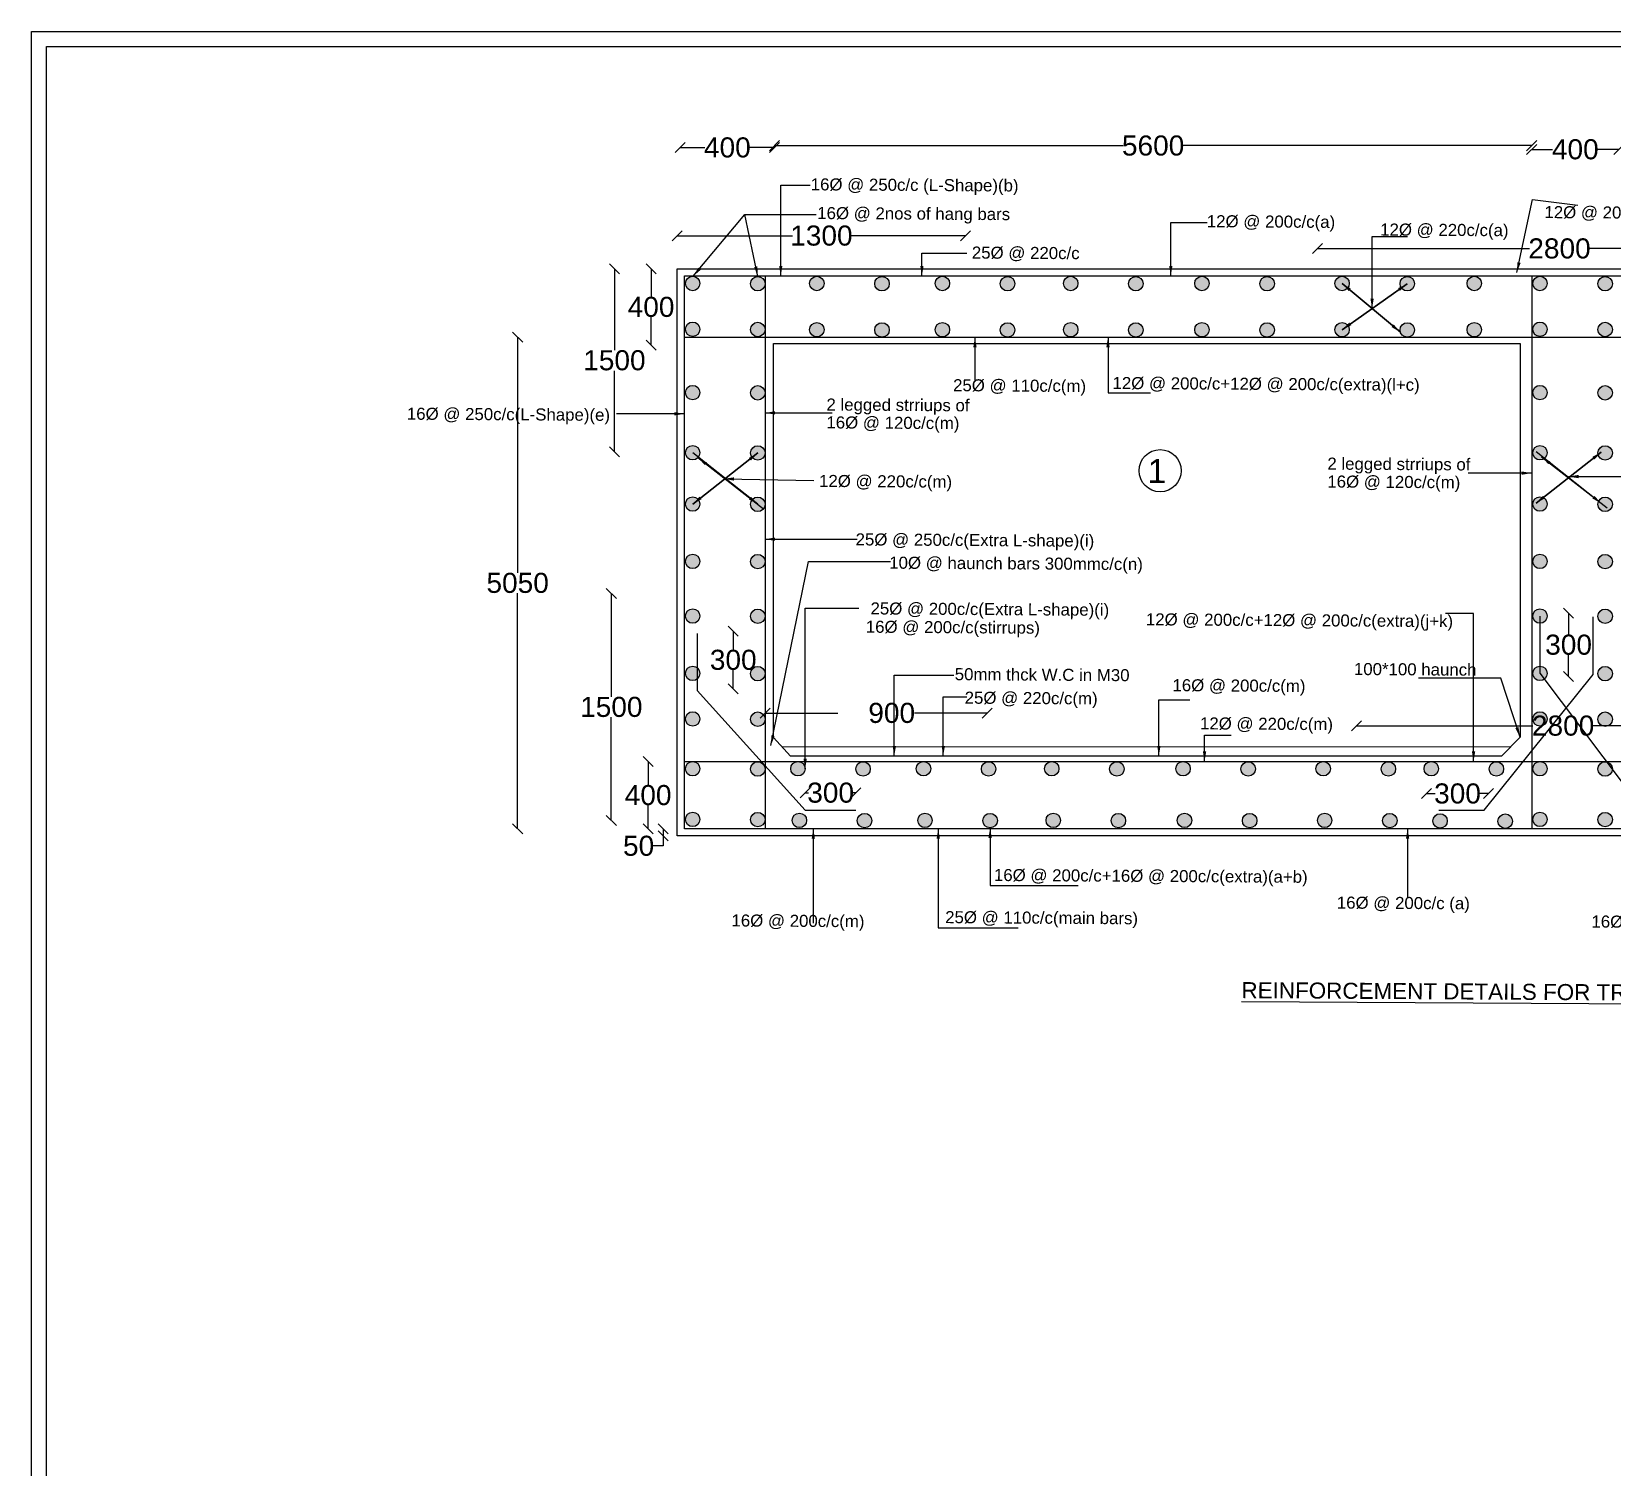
# Model space of a CAD drawing. Header units: millimetres. Extents: x 5124 to 3035737, y 2311 to 46090201.
# Drawn here: x 2999122 to 3010935, y 46079469 to 46090201 of the extents above; entities that cross this region are included whole.
import ezdxf

# ---------------------------------------------------------------- set-up
doc = ezdxf.new("R2010")
doc.units = ezdxf.units.MM
doc.header["$MEASUREMENT"] = 0
doc.layers.add('DIMENSION', color=7, linetype='Continuous')
doc.layers.add('DRAWING', color=7, linetype='Continuous')
doc.styles.get("Standard").update_dxf_attribs({"font": 'arial.ttf'})
doc.dimstyles.get("Standard").update_dxf_attribs({"dimtxt": 150, "dimasz": 75, "dimexe": 0.18, "dimexo": 0.0625, "dimgap": 0.09, "dimtad": 0, "dimtih": 1, "dimtoh": 1, "dimdec": 0, "dimzin": 0, "dimdsep": 46, "dimtxsty": 'Standard', "dimblk": 'OBLIQUE', "dimcen": 0.09, "dimse1": 1, "dimse2": 1, "dimadec": 0, "dimazin": 0, "dimtfac": 1, "dimtdec": 0, "dimtofl": 0, "dimtmove": 0, "dimatfit": 3, "dimfxl": 1, "dimtolj": 1, "dimtzin": 0, "dimarcsym": 0})

# ---------------------------------------------------------------- blocks, each defined once
blk = doc.blocks.new('_Oblique')
at = {"color": 0, "linetype": 'ByBlock', "lineweight": -2}
blk.add_line((-0.5, -0.5), (0.5, 0.5), dxfattribs=at)
blk = doc.blocks.new('*D15')
at = {"layer": 'Defpoints', "color": 0, "transparency": 16777216}
for p in [(3004000, 46084243), (3003841, 46084190), (3004000, 46084190)]:
    blk.add_point(p, dxfattribs=at)
at = {"layer": 'DIMENSION', "color": 0, "lineweight": -2, "transparency": 16777216}
for p, q in [((3003841, 46084243), (3003841, 46084190)), ((3003841, 46084115), (3003766, 46084115)), ((3003841, 46084190), (3003841, 46084115))]:
    blk.add_line(p, q, dxfattribs=at)
at = {"layer": 'DIMENSION', "color": 0, "lineweight": -2, "transparency": 16777216, "xscale": 75, "yscale": 75, "zscale": 75}
for p, rotation in [((3003841, 46084243), 90), ((3003841, 46084190), 270)]:
    blk.add_blockref('_Oblique', p, dxfattribs=dict(at, rotation=rotation))
at = {"layer": 'DIMENSION', "color": 0, "transparency": 16777216, "insert": (3003658, 46084115), "char_height": 150, "attachment_point": 5}
blk.add_mtext('\\A1;50', dxfattribs=at)
blk = doc.blocks.new('*D16')
at = {"layer": 'Defpoints', "color": 0, "transparency": 16777216}
for p in [(3003729, 46084746), (3004000, 46084746), (3004000, 46084243)]:
    blk.add_point(p, dxfattribs=at)
at = {"layer": 'DIMENSION', "color": 0, "lineweight": -2, "transparency": 16777216}
for p, q in [((3003729, 46084746), (3003729, 46084571)), ((3003729, 46084243), (3003729, 46084418))]:
    blk.add_line(p, q, dxfattribs=at)
at = {"layer": 'DIMENSION', "color": 0, "lineweight": -2, "transparency": 16777216, "xscale": 75, "yscale": 75, "zscale": 75}
for p, rotation in [((3003729, 46084746), 90), ((3003729, 46084243), 270)]:
    blk.add_blockref('_Oblique', p, dxfattribs=dict(at, rotation=rotation))
at = {"layer": 'DIMENSION', "color": 0, "transparency": 16777216, "insert": (3003729, 46084494), "char_height": 150, "attachment_point": 5}
blk.add_mtext('\\A1;400', dxfattribs=at)
blk = doc.blocks.new('*D17')
at = {"layer": 'Defpoints', "color": 0, "transparency": 16777216}
for p in [(3003454, 46086001), (3003478, 46086001), (3003464, 46084305)]:
    blk.add_point(p, dxfattribs=at)
at = {"layer": 'DIMENSION', "color": 0, "lineweight": -2, "transparency": 16777216}
for p, q in [((3003454, 46086001), (3003454, 46085230)), ((3003454, 46084305), (3003454, 46085076))]:
    blk.add_line(p, q, dxfattribs=at)
at = {"layer": 'DIMENSION', "color": 0, "lineweight": -2, "transparency": 16777216, "xscale": 75, "yscale": 75, "zscale": 75}
for p, rotation in [((3003454, 46086001), 90), ((3003454, 46084305), 270)]:
    blk.add_blockref('_Oblique', p, dxfattribs=dict(at, rotation=rotation))
at = {"layer": 'DIMENSION', "color": 0, "transparency": 16777216, "insert": (3003454, 46085153), "char_height": 150, "attachment_point": 5}
blk.add_mtext('\\A1;1500', dxfattribs=at)
blk = doc.blocks.new('*D18')
at = {"layer": 'Defpoints', "color": 0, "transparency": 16777216}
for p in [(3004000, 46087917), (3002754, 46084243), (3004000, 46084243)]:
    blk.add_point(p, dxfattribs=at)
at = {"layer": 'DIMENSION', "color": 0, "lineweight": -2, "transparency": 16777216}
for p, q in [((3002754, 46087917), (3002754, 46086157)), ((3002754, 46084243), (3002754, 46086003))]:
    blk.add_line(p, q, dxfattribs=at)
at = {"layer": 'DIMENSION', "color": 0, "lineweight": -2, "transparency": 16777216, "xscale": 75, "yscale": 75, "zscale": 75}
for p, rotation in [((3002754, 46087917), 90), ((3002754, 46084243), 270)]:
    blk.add_blockref('_Oblique', p, dxfattribs=dict(at, rotation=rotation))
at = {"layer": 'DIMENSION', "color": 0, "transparency": 16777216, "insert": (3002754, 46086080), "char_height": 150, "attachment_point": 5}
blk.add_mtext('\\A1;5050', dxfattribs=at)
blk = doc.blocks.new('*D19')
at = {"layer": 'Defpoints', "color": 0, "transparency": 16777216}
for p in [(3003477, 46088428), (3003508, 46088428), (3003493, 46087060)]:
    blk.add_point(p, dxfattribs=at)
at = {"layer": 'DIMENSION', "color": 0, "lineweight": -2, "transparency": 16777216}
for p, q in [((3003477, 46088428), (3003477, 46087821)), ((3003477, 46087060), (3003477, 46087667))]:
    blk.add_line(p, q, dxfattribs=at)
at = {"layer": 'DIMENSION', "color": 0, "lineweight": -2, "transparency": 16777216, "xscale": 75, "yscale": 75, "zscale": 75}
for p, rotation in [((3003477, 46088428), 90), ((3003477, 46087060), 270)]:
    blk.add_blockref('_Oblique', p, dxfattribs=dict(at, rotation=rotation))
at = {"layer": 'DIMENSION', "color": 0, "transparency": 16777216, "insert": (3003477, 46087744), "char_height": 150, "attachment_point": 5}
blk.add_mtext('\\A1;1500', dxfattribs=at)
blk = doc.blocks.new('*D20')
at = {"layer": 'Defpoints', "color": 0, "transparency": 16777216}
for p in [(3003751, 46088428), (3003947, 46088428), (3003947, 46087858)]:
    blk.add_point(p, dxfattribs=at)
at = {"layer": 'DIMENSION', "color": 0, "lineweight": -2, "transparency": 16777216}
for p, q in [((3003751, 46088428), (3003751, 46088220)), ((3003751, 46087858), (3003751, 46088066))]:
    blk.add_line(p, q, dxfattribs=at)
at = {"layer": 'DIMENSION', "color": 0, "lineweight": -2, "transparency": 16777216, "xscale": 75, "yscale": 75, "zscale": 75}
for p, rotation in [((3003751, 46088428), 90), ((3003751, 46087858), 270)]:
    blk.add_blockref('_Oblique', p, dxfattribs=dict(at, rotation=rotation))
at = {"layer": 'DIMENSION', "color": 0, "transparency": 16777216, "insert": (3003751, 46088143), "char_height": 150, "attachment_point": 5}
blk.add_mtext('\\A1;400', dxfattribs=at)
blk = doc.blocks.new('*D21')
at = {"layer": 'Defpoints', "color": 0, "transparency": 16777216}
for p in [(3006101, 46088676), (3003947, 46088428), (3006101, 46088428)]:
    blk.add_point(p, dxfattribs=at)
at = {"layer": 'DIMENSION', "color": 0, "lineweight": -2, "transparency": 16777216}
for p, q in [((3003947, 46088676), (3004807, 46088676)), ((3006101, 46088676), (3005241, 46088676))]:
    blk.add_line(p, q, dxfattribs=at)
at = {"layer": 'DIMENSION', "color": 0, "lineweight": -2, "transparency": 16777216, "xscale": 75, "yscale": 75, "zscale": 75, "rotation": 180}
blk.add_blockref('_Oblique', (3003947, 46088676), dxfattribs=at)
at = {"layer": 'DIMENSION', "color": 0, "lineweight": -2, "transparency": 16777216, "xscale": 75, "yscale": 75, "zscale": 75}
blk.add_blockref('_Oblique', (3006101, 46088676), dxfattribs=at)
at = {"layer": 'DIMENSION', "color": 0, "transparency": 16777216, "insert": (3005024, 46088676), "char_height": 150, "attachment_point": 5}
blk.add_mtext('\\A1;1300', dxfattribs=at)
blk = doc.blocks.new('*D22')
at = {"layer": 'Defpoints', "color": 0, "transparency": 16777216}
for p in [(3003969, 46089329), (3004673, 46089335), (3004673, 46089335)]:
    blk.add_point(p, dxfattribs=at)
at = {"layer": 'DIMENSION', "color": 0, "lineweight": -2, "transparency": 16777216}
for p, q in [((3003969, 46089335), (3004153, 46089335)), ((3004673, 46089335), (3004490, 46089335))]:
    blk.add_line(p, q, dxfattribs=at)
at = {"layer": 'DIMENSION', "color": 0, "lineweight": -2, "transparency": 16777216, "xscale": 75, "yscale": 75, "zscale": 75, "rotation": 180}
blk.add_blockref('_Oblique', (3003969, 46089335), dxfattribs=at)
at = {"layer": 'DIMENSION', "color": 0, "lineweight": -2, "transparency": 16777216, "xscale": 75, "yscale": 75, "zscale": 75}
blk.add_blockref('_Oblique', (3004673, 46089335), dxfattribs=at)
at = {"layer": 'DIMENSION', "color": 0, "transparency": 16777216, "insert": (3004321, 46089335), "char_height": 150, "attachment_point": 5}
blk.add_mtext('\\A1;400', dxfattribs=at)
blk = doc.blocks.new('*D23')
at = {"layer": 'Defpoints', "color": 0, "transparency": 16777216}
for p in [(3004673, 46089335), (3010332, 46089349), (3010332, 46089335)]:
    blk.add_point(p, dxfattribs=at)
at = {"layer": 'DIMENSION', "color": 0, "lineweight": -2, "transparency": 16777216}
for p, q in [((3004673, 46089349), (3007279, 46089349)), ((3010332, 46089349), (3007727, 46089349))]:
    blk.add_line(p, q, dxfattribs=at)
at = {"layer": 'DIMENSION', "color": 0, "lineweight": -2, "transparency": 16777216, "xscale": 75, "yscale": 75, "zscale": 75, "rotation": 180}
blk.add_blockref('_Oblique', (3004673, 46089349), dxfattribs=at)
at = {"layer": 'DIMENSION', "color": 0, "lineweight": -2, "transparency": 16777216, "xscale": 75, "yscale": 75, "zscale": 75}
blk.add_blockref('_Oblique', (3010332, 46089349), dxfattribs=at)
at = {"layer": 'DIMENSION', "color": 0, "transparency": 16777216, "insert": (3007503, 46089349), "char_height": 150, "attachment_point": 5}
blk.add_mtext('\\A1;5600', dxfattribs=at)
blk = doc.blocks.new('*D24')
at = {"layer": 'Defpoints', "color": 0, "transparency": 16777216}
for p in [(3010332, 46089335), (3010983, 46089321), (3010983, 46089321)]:
    blk.add_point(p, dxfattribs=at)
at = {"layer": 'DIMENSION', "color": 0, "lineweight": -2, "transparency": 16777216}
for p, q in [((3010332, 46089321), (3010489, 46089321)), ((3010983, 46089321), (3010826, 46089321))]:
    blk.add_line(p, q, dxfattribs=at)
at = {"layer": 'DIMENSION', "color": 0, "lineweight": -2, "transparency": 16777216, "xscale": 75, "yscale": 75, "zscale": 75, "rotation": 180}
blk.add_blockref('_Oblique', (3010332, 46089321), dxfattribs=at)
at = {"layer": 'DIMENSION', "color": 0, "lineweight": -2, "transparency": 16777216, "xscale": 75, "yscale": 75, "zscale": 75}
blk.add_blockref('_Oblique', (3010983, 46089321), dxfattribs=at)
at = {"layer": 'DIMENSION', "color": 0, "transparency": 16777216, "insert": (3010658, 46089321), "char_height": 150, "attachment_point": 5}
blk.add_mtext('\\A1;400', dxfattribs=at)
blk = doc.blocks.new('*D30')
at = {"layer": 'Defpoints', "color": 0, "transparency": 16777216}
for p in [(3008732, 46088653), (3012348, 46088600), (3012348, 46088580)]:
    blk.add_point(p, dxfattribs=at)
at = {"layer": 'DIMENSION', "color": 0, "lineweight": -2, "transparency": 16777216}
for p, q in [((3008732, 46088580), (3010315, 46088580)), ((3012348, 46088580), (3010766, 46088580))]:
    blk.add_line(p, q, dxfattribs=at)
at = {"layer": 'DIMENSION', "color": 0, "lineweight": -2, "transparency": 16777216, "xscale": 75, "yscale": 75, "zscale": 75, "rotation": 180}
blk.add_blockref('_Oblique', (3008732, 46088580), dxfattribs=at)
at = {"layer": 'DIMENSION', "color": 0, "lineweight": -2, "transparency": 16777216, "xscale": 75, "yscale": 75, "zscale": 75}
blk.add_blockref('_Oblique', (3012348, 46088580), dxfattribs=at)
at = {"layer": 'DIMENSION', "color": 0, "transparency": 16777216, "insert": (3010540, 46088580), "char_height": 150, "attachment_point": 5}
blk.add_mtext('\\A1;2800', dxfattribs=at)
blk = doc.blocks.new('*D31')
at = {"layer": 'Defpoints', "color": 0, "transparency": 16777216}
for p in [(3010582, 46085855), (3010577, 46085382), (3010608, 46085382)]:
    blk.add_point(p, dxfattribs=at)
at = {"layer": 'DIMENSION', "color": 0, "lineweight": -2, "transparency": 16777216}
for p, q in [((3010608, 46085855), (3010608, 46085695)), ((3010608, 46085382), (3010608, 46085542))]:
    blk.add_line(p, q, dxfattribs=at)
at = {"layer": 'DIMENSION', "color": 0, "lineweight": -2, "transparency": 16777216, "xscale": 75, "yscale": 75, "zscale": 75}
for p, rotation in [((3010608, 46085855), 90), ((3010608, 46085382), 270)]:
    blk.add_blockref('_Oblique', p, dxfattribs=dict(at, rotation=rotation))
at = {"layer": 'DIMENSION', "color": 0, "transparency": 16777216, "insert": (3010608, 46085618), "char_height": 150, "attachment_point": 5}
blk.add_mtext('\\A1;300', dxfattribs=at)
blk = doc.blocks.new('*D36')
at = {"layer": 'Defpoints', "color": 0, "transparency": 16777216}
for p in [(3009546, 46084506), (3009546, 46084506), (3010010, 46084520)]:
    blk.add_point(p, dxfattribs=at)
at = {"layer": 'DIMENSION', "color": 0, "lineweight": -2, "transparency": 16777216}
for p, q in [((3009546, 46084506), (3009612, 46084506)), ((3010010, 46084506), (3009943, 46084506))]:
    blk.add_line(p, q, dxfattribs=at)
at = {"layer": 'DIMENSION', "color": 0, "lineweight": -2, "transparency": 16777216, "xscale": 75, "yscale": 75, "zscale": 75, "rotation": 180}
blk.add_blockref('_Oblique', (3009546, 46084506), dxfattribs=at)
at = {"layer": 'DIMENSION', "color": 0, "lineweight": -2, "transparency": 16777216, "xscale": 75, "yscale": 75, "zscale": 75}
blk.add_blockref('_Oblique', (3010010, 46084506), dxfattribs=at)
at = {"layer": 'DIMENSION', "color": 0, "transparency": 16777216, "insert": (3009778, 46084506), "char_height": 150, "attachment_point": 5}
blk.add_mtext('\\A1;300', dxfattribs=at)
blk = doc.blocks.new('*D37')
at = {"layer": 'Defpoints', "color": 0, "transparency": 16777216}
for p in [(3005282, 46084512), (3004903, 46084382), (3005282, 46084382)]:
    blk.add_point(p, dxfattribs=at)
at = {"layer": 'DIMENSION', "color": 0, "lineweight": -2, "transparency": 16777216}
for p, q in [((3004903, 46084512), (3004927, 46084512)), ((3005282, 46084512), (3005258, 46084512))]:
    blk.add_line(p, q, dxfattribs=at)
at = {"layer": 'DIMENSION', "color": 0, "lineweight": -2, "transparency": 16777216, "xscale": 75, "yscale": 75, "zscale": 75, "rotation": 180}
blk.add_blockref('_Oblique', (3004903, 46084512), dxfattribs=at)
at = {"layer": 'DIMENSION', "color": 0, "lineweight": -2, "transparency": 16777216, "xscale": 75, "yscale": 75, "zscale": 75}
blk.add_blockref('_Oblique', (3005282, 46084512), dxfattribs=at)
at = {"layer": 'DIMENSION', "color": 0, "transparency": 16777216, "insert": (3005093, 46084512), "char_height": 150, "attachment_point": 5}
blk.add_mtext('\\A1;300', dxfattribs=at)
blk = doc.blocks.new('*D38')
at = {"layer": 'Defpoints', "color": 0, "transparency": 16777216}
for p in [(3004395, 46085719), (3004365, 46085290), (3004372, 46085290)]:
    blk.add_point(p, dxfattribs=at)
at = {"layer": 'DIMENSION', "color": 0, "lineweight": -2, "transparency": 16777216}
for p, q in [((3004365, 46085719), (3004365, 46085581)), ((3004365, 46085290), (3004365, 46085428))]:
    blk.add_line(p, q, dxfattribs=at)
at = {"layer": 'DIMENSION', "color": 0, "lineweight": -2, "transparency": 16777216, "xscale": 75, "yscale": 75, "zscale": 75}
for p, rotation in [((3004365, 46085719), 90), ((3004365, 46085290), 270)]:
    blk.add_blockref('_Oblique', p, dxfattribs=dict(at, rotation=rotation))
at = {"layer": 'DIMENSION', "color": 0, "transparency": 16777216, "insert": (3004365, 46085505), "char_height": 150, "attachment_point": 5}
blk.add_mtext('\\A1;300', dxfattribs=at)
blk = doc.blocks.new('*D39')
at = {"layer": 'Defpoints', "color": 0, "transparency": 16777216}
for p in [(3004603, 46085061), (3006263, 46085108), (3006263, 46085027)]:
    blk.add_point(p, dxfattribs=at)
at = {"layer": 'DIMENSION', "color": 0, "lineweight": -2, "transparency": 16777216}
for p, q in [((3004603, 46085108), (3005147, 46085108)), ((3006263, 46085108), (3005719, 46085108))]:
    blk.add_line(p, q, dxfattribs=at)
at = {"layer": 'DIMENSION', "color": 0, "lineweight": -2, "transparency": 16777216, "xscale": 75, "yscale": 75, "zscale": 75, "rotation": 180}
blk.add_blockref('_Oblique', (3004603, 46085108), dxfattribs=at)
at = {"layer": 'DIMENSION', "color": 0, "lineweight": -2, "transparency": 16777216, "xscale": 75, "yscale": 75, "zscale": 75}
blk.add_blockref('_Oblique', (3006263, 46085108), dxfattribs=at)
at = {"layer": 'DIMENSION', "color": 0, "transparency": 16777216, "insert": (3005433, 46085108), "char_height": 150, "attachment_point": 5}
blk.add_mtext('\\A1;    900', dxfattribs=at)
blk = doc.blocks.new('*D40')
at = {"layer": 'Defpoints', "color": 0, "transparency": 16777216}
for p in [(3012111, 46085013), (3009023, 46084857), (3012111, 46084856)]:
    blk.add_point(p, dxfattribs=at)
at = {"layer": 'DIMENSION', "color": 0, "lineweight": -2, "transparency": 16777216}
for p, q in [((3009023, 46085013), (3010342, 46085013)), ((3012111, 46085013), (3010792, 46085013))]:
    blk.add_line(p, q, dxfattribs=at)
at = {"layer": 'DIMENSION', "color": 0, "lineweight": -2, "transparency": 16777216, "xscale": 75, "yscale": 75, "zscale": 75, "rotation": 180}
blk.add_blockref('_Oblique', (3009023, 46085013), dxfattribs=at)
at = {"layer": 'DIMENSION', "color": 0, "lineweight": -2, "transparency": 16777216, "xscale": 75, "yscale": 75, "zscale": 75}
blk.add_blockref('_Oblique', (3012111, 46085013), dxfattribs=at)
at = {"layer": 'DIMENSION', "color": 0, "transparency": 16777216, "insert": (3010567, 46085013), "char_height": 150, "attachment_point": 5}
blk.add_mtext('\\A1;2800', dxfattribs=at)

msp = doc.modelspace()

# ---------------------------------------------------------------- hatches: boundary and pattern name
at = {"layer": 'DRAWING'}
h = msp.add_hatch(color=256, dxfattribs=at)
h.paths.add_polyline_path([(3004008, 46088319, 1), (3004115.9, 46088319, 1)])
h.paths.add_polyline_path([(3004603, 46088317.2, 1), (3004494.6, 46088317.2, 1)])
h = msp.add_hatch(color=256, dxfattribs=at)
h.paths.add_polyline_path([(3004936, 46088319, 1), (3005043.9, 46088319, 1)])
h.paths.add_polyline_path([(3005530.9, 46088317.2, 1), (3005422.6, 46088317.2, 1)])
h = msp.add_hatch(color=256, dxfattribs=at)
h.paths.add_polyline_path([(3005874.5, 46088319, 1), (3005982.4, 46088319, 1)])
h.paths.add_polyline_path([(3006469.4, 46088317.2, 1), (3006361.1, 46088317.2, 1)])
h = msp.add_hatch(color=256, dxfattribs=at)
h.paths.add_polyline_path([(3006833.1, 46088319, 1), (3006941, 46088319, 1)])
h.paths.add_polyline_path([(3007428, 46088317.2, 1), (3007319.7, 46088317.2, 1)])
h = msp.add_hatch(color=256, dxfattribs=at)
h.paths.add_polyline_path([(3007814.2, 46088319, 1), (3007922.1, 46088319, 1)])
h.paths.add_polyline_path([(3008409.1, 46088317.2, 1), (3008300.8, 46088317.2, 1)])
h = msp.add_hatch(color=256, dxfattribs=at)
h.paths.add_polyline_path([(3008861.6, 46088319, 1), (3008969.5, 46088319, 1)])
h.paths.add_polyline_path([(3009456.5, 46088317.2, 1), (3009348.2, 46088317.2, 1)])
h = msp.add_hatch(color=256, dxfattribs=at)
h.paths.add_polyline_path([(3009849.1, 46088319, 1), (3009957, 46088319, 1)])
h.paths.add_polyline_path([(3010444, 46088317.2, 1), (3010335.7, 46088317.2, 1)])
h = msp.add_hatch(color=256, dxfattribs=at)
h.paths.add_polyline_path([(3010340.4, 46088319, 1), (3010448.2, 46088319, 1)])
h.paths.add_polyline_path([(3010935.3, 46088317.2, 1), (3010826.9, 46088317.2, 1)])
h = msp.add_hatch(color=256, dxfattribs=at)
h.paths.add_polyline_path([(3004008, 46087976.4, 1), (3004115.9, 46087976.4, 1)])
h.paths.add_polyline_path([(3004603, 46087974.6, 1), (3004494.6, 46087974.6, 1)])
h = msp.add_hatch(color=256, dxfattribs=at)
h.paths.add_polyline_path([(3004936, 46087973.2, 1), (3005043.9, 46087973.2, 1)])
h.paths.add_polyline_path([(3005530.9, 46087971.3, 1), (3005422.6, 46087971.3, 1)])
h = msp.add_hatch(color=256, dxfattribs=at)
h.paths.add_polyline_path([(3005874.5, 46087973.2, 1), (3005982.4, 46087973.2, 1)])
h.paths.add_polyline_path([(3006469.4, 46087971.3, 1), (3006361.1, 46087971.3, 1)])
h = msp.add_hatch(color=256, dxfattribs=at)
h.paths.add_polyline_path([(3006833.1, 46087973.2, 1), (3006941, 46087973.2, 1)])
h.paths.add_polyline_path([(3007428, 46087971.3, 1), (3007319.7, 46087971.3, 1)])
h = msp.add_hatch(color=256, dxfattribs=at)
h.paths.add_polyline_path([(3007814.2, 46087973.2, 1), (3007922.1, 46087973.2, 1)])
h.paths.add_polyline_path([(3008409.1, 46087971.3, 1), (3008300.8, 46087971.3, 1)])
h = msp.add_hatch(color=256, dxfattribs=at)
h.paths.add_polyline_path([(3008861.6, 46087973.2, 1), (3008969.5, 46087973.2, 1)])
h.paths.add_polyline_path([(3009456.5, 46087971.3, 1), (3009348.2, 46087971.3, 1)])
h = msp.add_hatch(color=256, dxfattribs=at)
h.paths.add_polyline_path([(3009849.1, 46087968.7, 1), (3009957, 46087968.7, 1)])
h.paths.add_polyline_path([(3010444, 46087966.8, 1), (3010335.7, 46087966.8, 1)])
h = msp.add_hatch(color=256, dxfattribs=at)
h.paths.add_polyline_path([(3010340.4, 46087976.4, 1), (3010448.2, 46087976.4, 1)])
h.paths.add_polyline_path([(3010935.3, 46087974.6, 1), (3010826.9, 46087974.6, 1)])
h = msp.add_hatch(color=256, dxfattribs=at)
h.paths.add_polyline_path([(3004008, 46087503.4, 1), (3004115.9, 46087503.4, 1)])
h.paths.add_polyline_path([(3004603, 46087501.5, 1), (3004494.6, 46087501.5, 1)])
h = msp.add_hatch(color=256, dxfattribs=at)
h.paths.add_polyline_path([(3010340.4, 46087503.4, 1), (3010448.2, 46087503.4, 1)])
h.paths.add_polyline_path([(3010935.3, 46087501.5, 1), (3010826.9, 46087501.5, 1)])
h = msp.add_hatch(color=256, dxfattribs=at)
h.paths.add_polyline_path([(3004008, 46087053.9, 1), (3004115.9, 46087053.9, 1)])
h.paths.add_polyline_path([(3004603, 46087052, 1), (3004494.6, 46087052, 1)])
h = msp.add_hatch(color=256, dxfattribs=at)
h.paths.add_polyline_path([(3010340.4, 46087053.9, 1), (3010448.2, 46087053.9, 1)])
h.paths.add_polyline_path([(3010935.3, 46087052, 1), (3010826.9, 46087052, 1)])
h = msp.add_hatch(color=256, dxfattribs=at)
h.paths.add_polyline_path([(3004008, 46086669.9, 1), (3004115.9, 46086669.9, 1)])
h.paths.add_polyline_path([(3004603, 46086668.1, 1), (3004494.6, 46086668.1, 1)])
h = msp.add_hatch(color=256, dxfattribs=at)
h.paths.add_polyline_path([(3010340.4, 46086669.9, 1), (3010448.2, 46086669.9, 1)])
h.paths.add_polyline_path([(3010935.3, 46086668.1, 1), (3010826.9, 46086668.1, 1)])
h = msp.add_hatch(color=256, dxfattribs=at)
h.paths.add_polyline_path([(3004008, 46086241.5, 1), (3004115.9, 46086241.5, 1)])
h.paths.add_polyline_path([(3004603, 46086239.6, 1), (3004494.6, 46086239.6, 1)])
h = msp.add_hatch(color=256, dxfattribs=at)
h.paths.add_polyline_path([(3010340.4, 46086241.5, 1), (3010448.2, 46086241.5, 1)])
h.paths.add_polyline_path([(3010935.3, 46086239.6, 1), (3010826.9, 46086239.6, 1)])
h = msp.add_hatch(color=256, dxfattribs=at)
h.paths.add_polyline_path([(3004008, 46085833, 1), (3004115.9, 46085833, 1)])
h.paths.add_polyline_path([(3004603, 46085831.2, 1), (3004494.6, 46085831.2, 1)])
h = msp.add_hatch(color=256, dxfattribs=at)
h.paths.add_polyline_path([(3010340.4, 46085833, 1), (3010448.2, 46085833, 1)])
h.paths.add_polyline_path([(3010935.3, 46085831.2, 1), (3010826.9, 46085831.2, 1)])
h = msp.add_hatch(color=256, dxfattribs=at)
h.paths.add_polyline_path([(3004008, 46085404.2, 1), (3004115.9, 46085404.2, 1)])
h.paths.add_polyline_path([(3004603, 46085402.4, 1), (3004494.6, 46085402.4, 1)])
h = msp.add_hatch(color=256, dxfattribs=at)
h.paths.add_polyline_path([(3010340.4, 46085404.2, 1), (3010448.2, 46085404.2, 1)])
h.paths.add_polyline_path([(3010935.3, 46085402.4, 1), (3010826.9, 46085402.4, 1)])
h = msp.add_hatch(color=256, dxfattribs=at)
h.paths.add_polyline_path([(3004008, 46085063.8, 1), (3004115.9, 46085063.8, 1)])
h.paths.add_polyline_path([(3004603, 46085061.9, 1), (3004494.6, 46085061.9, 1)])
h = msp.add_hatch(color=256, dxfattribs=at)
h.paths.add_polyline_path([(3010340.4, 46085063.8, 1), (3010448.2, 46085063.8, 1)])
h.paths.add_polyline_path([(3010935.3, 46085061.9, 1), (3010826.9, 46085061.9, 1)])
h = msp.add_hatch(color=256, dxfattribs=at)
h.paths.add_polyline_path([(3004008, 46084691.6, 1), (3004115.9, 46084691.6, 1)])
h.paths.add_polyline_path([(3004603, 46084689.7, 1), (3004494.6, 46084689.7, 1)])
h = msp.add_hatch(color=256, dxfattribs=at)
h.paths.add_polyline_path([(3004794.7, 46084691.8, 1), (3004902.6, 46084691.8, 1)])
h.paths.add_polyline_path([(3005389.6, 46084689.9, 1), (3005281.3, 46084689.9, 1)])
h = msp.add_hatch(color=256, dxfattribs=at)
h.paths.add_polyline_path([(3005733.2, 46084691.8, 1), (3005841.1, 46084691.8, 1)])
h.paths.add_polyline_path([(3006328.1, 46084689.9, 1), (3006219.8, 46084689.9, 1)])
h = msp.add_hatch(color=256, dxfattribs=at)
h.paths.add_polyline_path([(3006691.7, 46084691.8, 1), (3006799.6, 46084691.8, 1)])
h.paths.add_polyline_path([(3007286.7, 46084689.9, 1), (3007178.3, 46084689.9, 1)])
h = msp.add_hatch(color=256, dxfattribs=at)
h.paths.add_polyline_path([(3007672.9, 46084691.8, 1), (3007780.7, 46084691.8, 1)])
h.paths.add_polyline_path([(3008267.8, 46084689.9, 1), (3008159.5, 46084689.9, 1)])
h = msp.add_hatch(color=256, dxfattribs=at)
h.paths.add_polyline_path([(3008720.3, 46084691.8, 1), (3008828.1, 46084691.8, 1)])
h.paths.add_polyline_path([(3009315.2, 46084689.9, 1), (3009206.8, 46084689.9, 1)])
h = msp.add_hatch(color=256, dxfattribs=at)
h.paths.add_polyline_path([(3009527.5, 46084691.8, 1), (3009635.4, 46084691.8, 1)])
h.paths.add_polyline_path([(3010122.5, 46084689.9, 1), (3010014.1, 46084689.9, 1)])
h = msp.add_hatch(color=256, dxfattribs=at)
h.paths.add_polyline_path([(3010340.4, 46084691.6, 1), (3010448.2, 46084691.6, 1)])
h.paths.add_polyline_path([(3010935.3, 46084689.7, 1), (3010826.9, 46084689.7, 1)])
h = msp.add_hatch(color=256, dxfattribs=at)
h.paths.add_polyline_path([(3004008, 46084313.3, 1), (3004115.9, 46084313.3, 1)])
h.paths.add_polyline_path([(3004603, 46084311.5, 1), (3004494.6, 46084311.5, 1)])
h = msp.add_hatch(color=256, dxfattribs=at)
h.paths.add_polyline_path([(3004805.6, 46084305.8, 1), (3004913.5, 46084305.8, 1)])
h.paths.add_polyline_path([(3005400.6, 46084303.9, 1), (3005292.2, 46084303.9, 1)])
h = msp.add_hatch(color=256, dxfattribs=at)
h.paths.add_polyline_path([(3005744.1, 46084305.8, 1), (3005852, 46084305.8, 1)])
h.paths.add_polyline_path([(3006339.1, 46084303.9, 1), (3006230.7, 46084303.9, 1)])
h = msp.add_hatch(color=256, dxfattribs=at)
h.paths.add_polyline_path([(3006702.7, 46084305.8, 1), (3006810.6, 46084305.8, 1)])
h.paths.add_polyline_path([(3007297.6, 46084303.9, 1), (3007189.3, 46084303.9, 1)])
h = msp.add_hatch(color=256, dxfattribs=at)
h.paths.add_polyline_path([(3007683.8, 46084305.8, 1), (3007791.7, 46084305.8, 1)])
h.paths.add_polyline_path([(3008278.8, 46084303.9, 1), (3008170.4, 46084303.9, 1)])
h = msp.add_hatch(color=256, dxfattribs=at)
h.paths.add_polyline_path([(3008731.2, 46084305.8, 1), (3008839.1, 46084305.8, 1)])
h.paths.add_polyline_path([(3009326.1, 46084303.9, 1), (3009217.8, 46084303.9, 1)])
h = msp.add_hatch(color=256, dxfattribs=at)
h.paths.add_polyline_path([(3009593.9, 46084301.3, 1), (3009701.8, 46084301.3, 1)])
h.paths.add_polyline_path([(3010188.8, 46084299.5, 1), (3010080.5, 46084299.5, 1)])
h = msp.add_hatch(color=256, dxfattribs=at)
h.paths.add_polyline_path([(3010340.4, 46084313.3, 1), (3010448.2, 46084313.3, 1)])
h.paths.add_polyline_path([(3010935.3, 46084311.5, 1), (3010826.9, 46084311.5, 1)])

# ---------------------------------------------------------------- linework, layer by layer
at = {"layer": 'DIMENSION'}
msp.add_circle((3007555.6, 46086919.1), 157.7, dxfattribs=at)
at = {"layer": 'DRAWING'}
for points in [[(2999121.6, 46090201.5), (3035736.8, 46090201.5), (3035736.8, 46066188.8), (2999121.6, 46066188.8)], [(2999232.4, 46090090.7), (3035626.1, 46090090.7), (3035626.1, 46066299.6), (2999232.4, 46066299.6)], [(3003946.8, 46088428.2), (3017215.4, 46088428.2), (3017215.4, 46084189.9), (3003946.8, 46084189.9)], [(3003999.8, 46088375.3), (3017162.5, 46088375.3), (3017162.5, 46084242.9), (3003999.8, 46084242.9)]]:
    msp.add_lwpolyline(points, close=True, dxfattribs=at)
for points in [[(3004603, 46088375.3), (3004603, 46084242.9)], [(3010332.1, 46088375.3), (3010332.1, 46084242.9)], [(3003999.8, 46087917.1), (3010332.1, 46087917.1)], [(3010332.1, 46087917.1), (3016664.4, 46087917.1)], [(3004664.9, 46084924.3), (3004664.9, 46087871.3), (3010245.1, 46087871.3), (3010245.1, 46084927.9)], [(3009637.8, 46084381.1), (3009978.1, 46084381.1), (3010792.5, 46085396.4), (3010792.5, 46085826.8)], [(3010392.8, 46085831.2), (3010392.8, 46085405.3), (3011176, 46084367), (3011556.8, 46084367)], [(3004095.2, 46085702.4), (3004095.2, 46085277), (3004903.3, 46084381.8), (3005282.2, 46084381.8)], [(3004664.9, 46084924.3), (3004792.8, 46084786.7)], [(3004728.8, 46084855.5), (3010176.1, 46084857.3)], [(3010245.1, 46084927.9), (3010107.2, 46084786.7)], [(3003999.8, 46084745.7), (3010332.1, 46084745.7)], [(3010107.2, 46084786.7), (3004792.8, 46084786.7)], [(3010332.1, 46084745.7), (3016664.4, 46084745.7)]]:
    msp.add_lwpolyline(points, dxfattribs=at)
for centre, radius in [((3004062, 46088319), 53.9), ((3004548.8, 46088317.2), 54.2), ((3004989.9, 46088319), 53.9), ((3005476.8, 46088317.2), 54.2), ((3005928.4, 46088319), 53.9), ((3006415.3, 46088317.2), 54.2), ((3006887, 46088319), 53.9), ((3007373.8, 46088317.2), 54.2), ((3007868.1, 46088319), 53.9), ((3008355, 46088317.2), 54.2), ((3008915.5, 46088319), 53.9), ((3009402.4, 46088317.2), 54.2), ((3009903, 46088319), 53.9), ((3010394.3, 46088319), 53.9), ((3010881.1, 46088317.2), 54.2), ((3004062, 46087976.4), 53.9), ((3004548.8, 46087974.6), 54.2), ((3004989.9, 46087973.2), 53.9), ((3005476.8, 46087971.3), 54.2), ((3005928.4, 46087973.2), 53.9), ((3006415.3, 46087971.3), 54.2), ((3006887, 46087973.2), 53.9), ((3007373.8, 46087971.3), 54.2), ((3007868.1, 46087973.2), 53.9), ((3008355, 46087971.3), 54.2), ((3008915.5, 46087973.2), 53.9), ((3009402.4, 46087971.3), 54.2), ((3009903, 46087973.2), 53.9), ((3010394.3, 46087976.4), 53.9), ((3010881.1, 46087974.6), 54.2), ((3004062, 46087503.4), 53.9), ((3004548.8, 46087501.5), 54.2), ((3010394.3, 46087503.4), 53.9), ((3010881.1, 46087501.5), 54.2), ((3004062, 46087053.9), 53.9), ((3004548.8, 46087052), 54.2), ((3010394.3, 46087053.9), 53.9), ((3010881.1, 46087052), 54.2), ((3004062, 46086669.9), 53.9), ((3004548.8, 46086668.1), 54.2), ((3010394.3, 46086669.9), 53.9), ((3010881.1, 46086668.1), 54.2), ((3004062, 46086241.5), 53.9), ((3004548.8, 46086239.6), 54.2), ((3010394.3, 46086241.5), 53.9), ((3010881.1, 46086239.6), 54.2), ((3004062, 46085833), 53.9), ((3004548.8, 46085831.2), 54.2), ((3010394.3, 46085833), 53.9), ((3010881.1, 46085831.2), 54.2), ((3004062, 46085404.2), 53.9), ((3004548.8, 46085402.4), 54.2), ((3010394.3, 46085404.2), 53.9), ((3010881.1, 46085402.4), 54.2), ((3004062, 46085063.8), 53.9), ((3004548.8, 46085061.9), 54.2), ((3010394.3, 46085063.8), 53.9), ((3010881.1, 46085061.9), 54.2), ((3004062, 46084691.6), 53.9), ((3004548.8, 46084689.7), 54.2), ((3004848.6, 46084691.8), 53.9), ((3005335.4, 46084689.9), 54.2), ((3005787.1, 46084691.8), 53.9), ((3006273.9, 46084689.9), 54.2), ((3006745.7, 46084691.8), 53.9), ((3007232.5, 46084689.9), 54.2), ((3007726.8, 46084691.8), 53.9), ((3008213.6, 46084689.9), 54.2), ((3008774.2, 46084691.8), 53.9), ((3009261, 46084689.9), 54.2), ((3009581.5, 46084691.8), 53.9), ((3010068.3, 46084689.9), 54.2), ((3010394.3, 46084691.6), 53.9), ((3010881.1, 46084689.7), 54.2), ((3004062, 46084313.3), 53.9), ((3004548.8, 46084311.5), 54.2), ((3004859.6, 46084305.8), 53.9), ((3005346.4, 46084303.9), 54.2), ((3005798.1, 46084305.8), 53.9), ((3006284.9, 46084303.9), 54.2), ((3006756.6, 46084305.8), 53.9), ((3007243.5, 46084303.9), 54.2), ((3007737.8, 46084305.8), 53.9), ((3008224.6, 46084303.9), 54.2), ((3008785.1, 46084305.8), 53.9), ((3009272, 46084303.9), 54.2), ((3009647.8, 46084301.3), 53.9), ((3010134.6, 46084299.5), 54.2), ((3010394.3, 46084313.3), 53.9), ((3010881.1, 46084311.5), 54.2)]:
    msp.add_circle(centre, radius, dxfattribs=at)

# ---------------------------------------------------------------- texts
at = {"layer": 'DIMENSION'}
for s, height, p in [('16Ø @ 250c/c (L-Shape)(b) ', 90, (3004944, 46089015.2)), ('16Ø @ 2nos of hang bars', 90, (3004992.7, 46088800.6)), ('12Ø @ 200c/c(a)  ', 90, (3007904.2, 46088739.8)), ('12Ø @ 200c/c+16Ø @ 250c/c (extra)(a+b)  ', 90, (3010427.3, 46088807.6)), ('12Ø @ 220c/c(a)  ', 90, (3009199.8, 46088677.6)), ('25Ø @ 220c/c  ', 90, (3006148.1, 46088505.2)), ('25Ø @ 110c/c(m)', 90, (3006007.9, 46087513.7)), ('12Ø @ 200c/c+12Ø @ 200c/c(extra)(l+c)', 90, (3007199.5, 46087530.3)), ('2 legged strriups of ', 90, (3005061.5, 46087369.3)), ('16Ø @ 250c/c(L-Shape)(e)', 90, (3001925.9, 46087300.8)), ('16Ø @ 120c/c(m)', 90, (3005061.2, 46087235.7)), ('1', 180, (3007461.5, 46086827.2)), ('2 legged strriups of ', 90, (3008805, 46086927.5)), ('12Ø @ 220c/c(m)', 90, (3005006.4, 46086798.4)), ('16Ø @ 120c/c(m)', 90, (3008804.7, 46086793.9)), ('25Ø @ 250c/c(Extra L-shape)(i)', 90, (3005279.4, 46086361.4)), ('10Ø @ haunch bars 300mmc/c(n) ', 90, (3005530.8, 46086187.3)), ('25Ø @ 200c/c(Extra L-shape)(i)', 90, (3005391, 46085845.2)), ('16Ø @ 200c/c(stirrups)', 90, (3005355.7, 46085708.5)), ('12Ø @ 200c/c+12Ø @ 200c/c(extra)(j+k)', 90, (3007448.9, 46085763.8)), ('50mm thck W.C in M30', 90, (3006020.4, 46085353.7)), ('100*100 haunch', 90, (3009003.6, 46085392.3)), ('16Ø @ 200c/c(m)', 90, (3007647.5, 46085271.5)), ('25Ø @ 220c/c(m)', 90, (3006094.5, 46085178)), ('12Ø @ 220c/c(m)', 90, (3007853.2, 46084985.8)), ('16Ø @ 200c/c+16Ø @ 200c/c(extra)(a+b)', 90, (3006313.2, 46083852.8)), (' 16Ø @ 200c/c (a)', 90, (3008840.9, 46083646.7)), ('16Ø @ 200c/c(m)', 90, (3004351.7, 46083512.9)), ('25Ø @ 110c/c(main bars)', 90, (3005948.8, 46083537.6)), (' 16Ø @ 200c/c (a)', 90, (3010743.7, 46083505.2)), ('%%UREINFORCEMENT DETAILS FOR TROUGH OF AQUEDUCT', 120, (3008162.7, 46082976.9))]:
    msp.add_text(s, height=height, rotation=359.65712, dxfattribs=at).set_placement(p)

# ---------------------------------------------------------------- dimensions: what is measured, and where the dimension line sits
for base, p1, p2, text, picture, middle in [((3004673.5, 46089335.1), (3003969.3, 46089328.8), (3004673.5, 46089335.1), '400', '*D22', (3004321.4, 46089335.1)), ((3010332.1, 46089348.7), (3004673.5, 46089335.1), (3010332.1, 46089335.1), '5600', '*D23', (3007502.8, 46089348.7)), ((3010983.5, 46089321.5), (3010332.1, 46089335.1), (3010983.5, 46089321.5), '400', '*D24', (3010657.8, 46089321.5)), ((3006101, 46088676), (3003946.8, 46088428.2), (3006101, 46088428.2), '1300', '*D21', (3005023.9, 46088676)), ((3012348.5, 46088579.8), (3008732.4, 46088653.4), (3012348.5, 46088599.9), '2800', '*D30', (3010540.4, 46088579.8)), ((3006262.7, 46085107.9), (3004603, 46085061.4), (3006262.7, 46085026.7), '    900', '*D39', (3005432.9, 46085107.9)), ((3012111.2, 46085012.5), (3009022.8, 46084856.9), (3012111.2, 46084855.8), '2800', '*D40', (3010567, 46085012.5)), ((3005282.2, 46084512.1), (3004903.3, 46084381.8), (3005282.2, 46084381.8), '300', '*D37', (3005092.8, 46084512.1)), ((3009545.7, 46084505.9), (3010009.8, 46084520), (3009545.7, 46084505.9), '300', '*D36', (3009777.8, 46084505.9))]:
    dim = msp.add_linear_dim(base=base, p1=p1, p2=p2, text=text, dimstyle='Standard', dxfattribs=at)
    dim.commit()
    dim.dimension.update_dxf_attribs({"geometry": picture, "text_midpoint": middle})
for base, p1, p2, text, picture, middle in [((3003477, 46088428.2), (3003493, 46087059.9), (3003507.7, 46088428.2), '1500', '*D19', (3003477, 46087744.1)), ((3003751.4, 46088428.2), (3003946.8, 46087857.9), (3003946.8, 46088428.2), '400', '*D20', (3003751.4, 46088143.1)), ((3002754.2, 46084242.9), (3003999.8, 46087917.1), (3003999.8, 46084242.9), '5050', '*D18', (3002754.2, 46086080)), ((3003454.1, 46086001.3), (3003464.2, 46084304.8), (3003478.3, 46086001.3), '1500', '*D17', (3003454.1, 46085153)), ((3010608, 46085382.3), (3010581.9, 46085854.5), (3010577.1, 46085382.3), '300', '*D31', (3010608, 46085618.4)), ((3004364.7, 46085290.2), (3004394.8, 46085719.3), (3004371.5, 46085290.2), '300', '*D38', (3004364.7, 46085504.7)), ((3003729.2, 46084745.7), (3003999.8, 46084242.9), (3003999.8, 46084745.7), '400', '*D16', (3003729.2, 46084494.3)), ((3003840.5, 46084189.9), (3003999.8, 46084242.9), (3003999.8, 46084189.9), '50', '*D15', (3003658.3, 46084114.9))]:
    dim = msp.add_linear_dim(base=base, p1=p1, p2=p2, angle=90, text=text, dimstyle='Standard', dxfattribs=at)
    dim.commit()
    dim.dimension.update_dxf_attribs({"geometry": picture, "text_midpoint": middle})

# ---------------------------------------------------------------- leaders
for points in [[(3010221.6, 46088401.8), (3010339, 46088946.2), (3010677.3, 46088903.9)], [(3004295.7, 46086858.9), (3004967.6, 46086845.9)], [(3010607.5, 46086875.5), (3011142.9, 46086875.5)]]:
    msp.add_leader(points, dimstyle='Standard', override={"dimgap": 0.09, "dimtad": 0}, dxfattribs=at)
at = {"layer": 'DRAWING'}
for points in [[(3004720.4, 46088375.3), (3004720.4, 46089052.9), (3004940.6, 46089052.9)], [(3004066.1, 46088372.8), (3004452.2, 46088835.2), (3004984.5, 46088835.2)], [(3004548.8, 46088371.3), (3004452.2, 46088835.2)], [(3007635.3, 46088375.3), (3007635.3, 46088774.1), (3007906.3, 46088774.1)], [(3009139.5, 46088131.4), (3009139.5, 46088670.9), (3009404.7, 46088670.9)], [(3005775, 46088375.3), (3005775, 46088546.5), (3006111.8, 46088546.5)], [(3008915.5, 46088319), (3009350.9, 46087954.4)], [(3009350.9, 46087954.4), (3008915.5, 46088319)], [(3009402.4, 46088317.2), (3008915.5, 46087973.2)], [(3008915.5, 46087973.2), (3009402.4, 46088317.2)], [(3006171.6, 46087917.1), (3006171.6, 46087598.6)], [(3007165.9, 46087917.1), (3007165.9, 46087501.9), (3007484.4, 46087501.9)], [(3003999.8, 46087344.6), (3003492.8, 46087344.6)], [(3004603, 46087351.3), (3005104.1, 46087351.3)], [(3010852.3, 46086675.1), (3010365.5, 46087060.9)], [(3004548.8, 46086668.1), (3004062, 46087053.9)], [(3004548.8, 46087052), (3004062, 46086669.9)], [(3004062, 46086669.9), (3004548.8, 46087052)], [(3004101.4, 46087017.1), (3004591.5, 46086634.7)], [(3010852.3, 46087059), (3010365.5, 46086676.9)], [(3010365.5, 46086676.9), (3010852.3, 46087059)], [(3010405, 46087024.1), (3010895.1, 46086641.7)], [(3010332.1, 46086901.4), (3009857.8, 46086901.4)], [(3004603, 46086407.5), (3005290.1, 46086407.5)], [(3004647, 46084865.8), (3004927.8, 46086240.7), (3005540.6, 46086240.7)], [(3004902.6, 46084691.8), (3004902.6, 46085891.7), (3005304.5, 46085891.7)], [(3009897.7, 46084745.7), (3009897.7, 46085852.4), (3009688, 46085852.4)], [(3005568.6, 46084786.7), (3005568.6, 46085391.9), (3006013.3, 46085391.9)], [(3010245.1, 46084927.9), (3010102.6, 46085369.3), (3009486.2, 46085369.3)], [(3005934.6, 46084786.7), (3005934.6, 46085230), (3006110.6, 46085230)], [(3007545.9, 46084786.7), (3007545.9, 46085206.5), (3007777.9, 46085206.5)], [(3007887.4, 46084745.7), (3007887.4, 46084942.7), (3008087.1, 46084942.7)], [(3004963.4, 46084242.9), (3004963.4, 46083538.4)], [(3005897.2, 46084242.9), (3005897.2, 46083501.5), (3006493.3, 46083501.5)], [(3006284.9, 46084249.8), (3006284.9, 46083817.7), (3006941.8, 46083817.7)], [(3009404.7, 46084242.9), (3009404.7, 46083731.9)]]:
    msp.add_leader(points, dimstyle='Standard', override={"dimgap": 0.09, "dimtad": 0}, dxfattribs=at)

doc.saveas('drawing.dxf')
